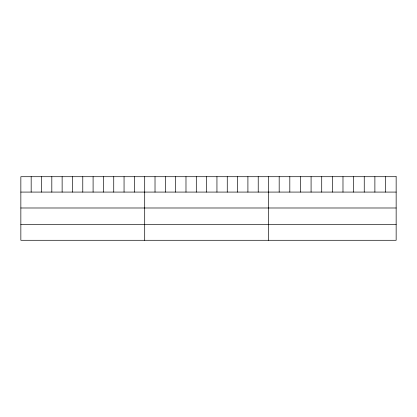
<?xml version="1.0" encoding="UTF-8"?>
<svg xmlns="http://www.w3.org/2000/svg" width="417" height="417" viewBox="0 0 417 417"><rect width="100%" height="100%" fill="white"/><g stroke="black" fill="none" stroke-linecap="round" stroke-linejoin="round"><path stroke-width="0.63" d="M20.85 192.081L396.15 192.081M20.85 207.989L396.15 207.989M20.85 224.377L396.15 224.377M385.517 176.714L385.517 192.081M374.883 176.714L374.883 192.081M364.249 176.714L364.249 192.081M353.616 176.714L353.616 192.081M342.983 176.714L342.983 192.081M332.349 176.714L332.349 192.081M321.716 176.714L321.716 192.081M311.082 176.714L311.082 192.081M300.448 176.714L300.448 192.081M289.815 176.714L289.815 192.081M279.182 176.714L279.182 192.081M268.548 176.714L268.548 240.286M258.227 176.714L258.227 192.081M247.906 176.714L247.906 192.081M237.586 176.714L237.586 192.081M227.265 176.714L227.265 192.081M216.944 176.714L216.944 192.081M206.623 176.714L206.623 192.081M196.303 176.714L196.303 192.081M185.982 176.714L185.982 192.081M175.661 176.714L175.661 192.081M165.34 176.714L165.34 192.081M155.02 176.714L155.02 192.081M144.699 176.714L144.699 240.286M134.378 176.714L134.378 192.081M124.058 176.714L124.058 192.081M113.737 176.714L113.737 192.081M103.416 176.714L103.416 192.081M93.095 176.714L93.095 192.081M82.775 176.714L82.775 192.081M72.454 176.714L72.454 192.081M62.133 176.714L62.133 192.081M51.812 176.714L51.812 192.081M41.491 176.714L41.491 192.081M31.171 176.714L31.171 192.081M396.15 176.714L20.85 176.714L20.85 240.286L396.15 240.286L396.15 176.714"/></g></svg>
